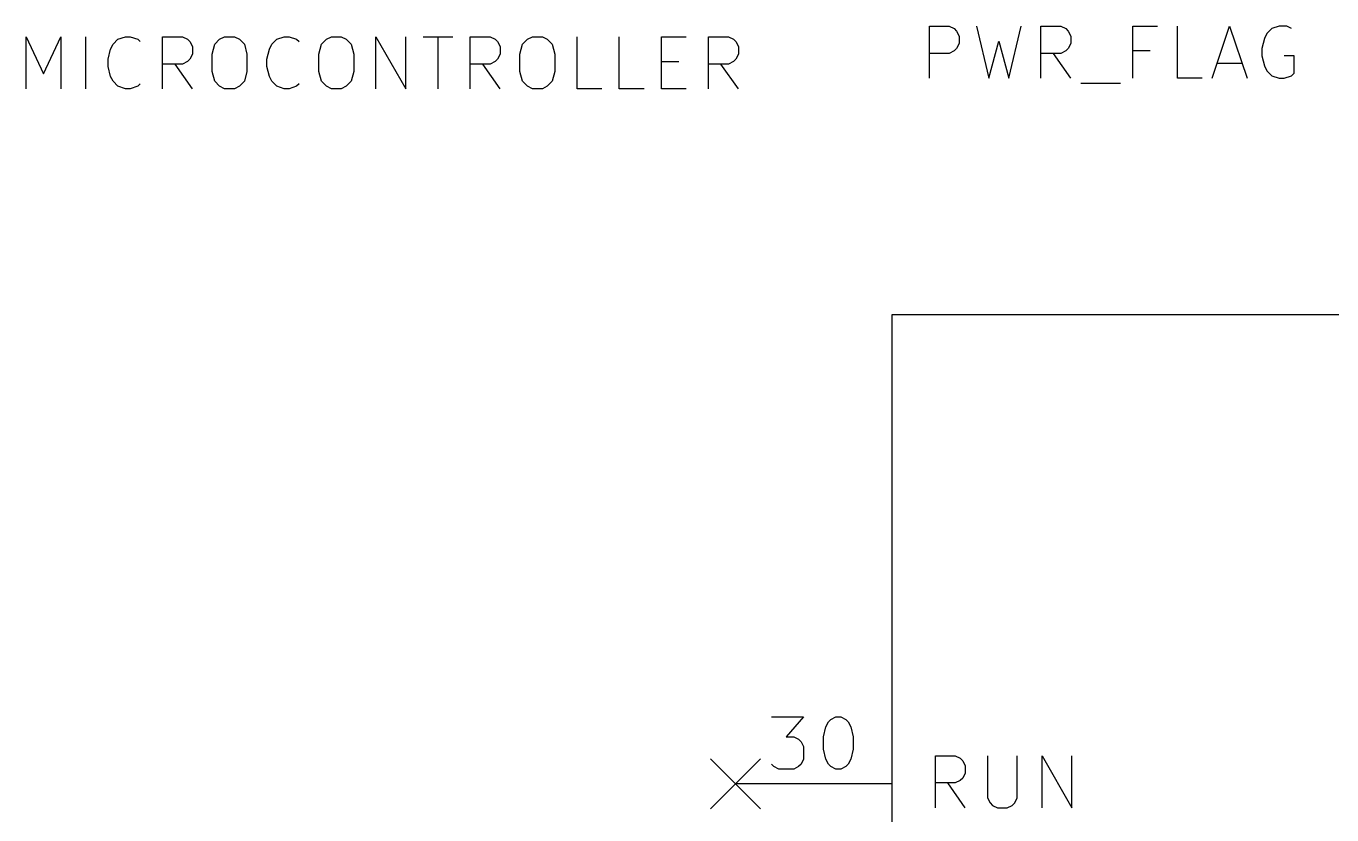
# Model space of a CAD drawing. Header units: inches. Extents: x 0.4 to 11.3, y -7.9 to -0.4.
# Drawn here: x 4.17 to 5.422, y -2.78 to -2.023 of the extents above; entities that cross this region are included whole.
import ezdxf

# ---------------------------------------------------------------- set-up
doc = ezdxf.new("R2010")
doc.units = ezdxf.units.IN
doc.header["$MEASUREMENT"] = 0
for name, color, linetype in [('BLUE', 174, 'CONTINUOUS'), ('GREENSIXTYFIVE', 129, 'CONTINUOUS'), ('LIGHTBLUE', 172, 'CONTINUOUS'), ('LIGHTRED', 12, 'CONTINUOUS'), ('RED', 14, 'CONTINUOUS'), ('WHITE', 250, 'CONTINUOUS')]:
    doc.layers.add(name, color=color, linetype=linetype)

msp = doc.modelspace()

# ---------------------------------------------------------------- linework, layer by layer
at = {"layer": 'BLUE', "linetype": 'CONTINUOUS'}
for p, q in [((4.826, -2.726), (4.874, -2.774)), ((4.874, -2.726), (4.826, -2.774))]:
    msp.add_line(p, q, dxfattribs=at)
at = {"layer": 'GREENSIXTYFIVE', "linetype": 'CONTINUOUS'}
for p, q in [((5.0361, -2.0728), (5.0361, -2.0228)), ((5.0361, -2.0228), (5.0551, -2.0228)), ((5.0551, -2.0228), (5.0599, -2.0252)), ((5.0599, -2.0252), (5.0623, -2.0276)), ((5.0623, -2.0276), (5.0647, -2.0323)), ((5.0813, -2.0228), (5.0932, -2.0728)), ((5.1123, -2.0728), (5.1242, -2.0228)), ((5.1432, -2.0728), (5.1432, -2.0228)), ((5.1432, -2.0228), (5.1623, -2.0228)), ((5.1623, -2.0228), (5.167, -2.0252)), ((5.167, -2.0252), (5.1694, -2.0276)), ((5.1694, -2.0276), (5.1718, -2.0323)), ((5.2313, -2.0728), (5.2313, -2.0228)), ((5.2313, -2.0228), (5.2551, -2.0228)), ((5.2742, -2.0728), (5.2742, -2.0228)), ((5.3075, -2.0728), (5.3242, -2.0228)), ((5.3242, -2.0228), (5.3409, -2.0728)), ((5.3647, -2.0252), (5.3599, -2.0299)), ((5.3718, -2.0228), (5.3647, -2.0252)), ((5.379, -2.0228), (5.3718, -2.0228)), ((5.3837, -2.0252), (5.379, -2.0228)), ((5.0647, -2.0395), (5.0623, -2.0442)), ((5.0647, -2.0323), (5.0647, -2.0395)), ((5.0932, -2.0728), (5.1028, -2.0371)), ((5.1028, -2.0371), (5.1123, -2.0728)), ((5.1718, -2.0395), (5.1694, -2.0442)), ((5.1718, -2.0323), (5.1718, -2.0395)), ((5.3575, -2.0347), (5.3551, -2.0442)), ((5.3599, -2.0299), (5.3575, -2.0347)), ((5.0551, -2.049), (5.0361, -2.049)), ((5.0599, -2.0466), (5.0551, -2.049)), ((5.0623, -2.0442), (5.0599, -2.0466)), ((5.1623, -2.049), (5.1432, -2.049)), ((5.1718, -2.0728), (5.1551, -2.049)), ((5.167, -2.0466), (5.1623, -2.049)), ((5.1694, -2.0442), (5.167, -2.0466)), ((5.248, -2.0466), (5.2313, -2.0466)), ((5.3551, -2.0442), (5.3551, -2.0514)), ((5.3551, -2.0514), (5.3575, -2.0609)), ((5.3861, -2.0514), (5.3766, -2.0514)), ((5.3861, -2.068), (5.3861, -2.0514)), ((5.3123, -2.0585), (5.3361, -2.0585)), ((5.3575, -2.0609), (5.3599, -2.0657)), ((5.3599, -2.0657), (5.3647, -2.0704)), ((5.1813, -2.0776), (5.2194, -2.0776)), ((5.298, -2.0728), (5.2742, -2.0728)), ((5.3647, -2.0704), (5.3718, -2.0728)), ((5.3718, -2.0728), (5.3766, -2.0728)), ((5.3766, -2.0728), (5.3837, -2.0704)), ((5.3837, -2.0704), (5.3861, -2.068)), ((5.0419, -2.7731), (5.0419, -2.7231)), ((5.0419, -2.7231), (5.0609, -2.7231)), ((5.0419, -2.7731), (5.0419, -2.7231)), ((5.0419, -2.7231), (5.0609, -2.7231)), ((5.0609, -2.7231), (5.0657, -2.7255)), ((5.0609, -2.7231), (5.0657, -2.7255)), ((5.0657, -2.7255), (5.0681, -2.7279)), ((5.0657, -2.7255), (5.0681, -2.7279)), ((5.0681, -2.7279), (5.0705, -2.7327)), ((5.0681, -2.7279), (5.0705, -2.7327)), ((5.0919, -2.7231), (5.0919, -2.7636)), ((5.0919, -2.7231), (5.0919, -2.7636)), ((5.1205, -2.7636), (5.1205, -2.7231)), ((5.1205, -2.7636), (5.1205, -2.7231)), ((5.1443, -2.7731), (5.1443, -2.7231)), ((5.1443, -2.7231), (5.1729, -2.7731)), ((5.1443, -2.7731), (5.1443, -2.7231)), ((5.1443, -2.7231), (5.1729, -2.7731)), ((5.1729, -2.7731), (5.1729, -2.7231)), ((5.1729, -2.7731), (5.1729, -2.7231)), ((5.0705, -2.7398), (5.0681, -2.7446)), ((5.0705, -2.7398), (5.0681, -2.7446)), ((5.0705, -2.7327), (5.0705, -2.7398)), ((5.0705, -2.7327), (5.0705, -2.7398)), ((5.0609, -2.7493), (5.0419, -2.7493)), ((5.0609, -2.7493), (5.0419, -2.7493)), ((5.0705, -2.7731), (5.0538, -2.7493)), ((5.0705, -2.7731), (5.0538, -2.7493)), ((5.0657, -2.7469), (5.0609, -2.7493)), ((5.0657, -2.7469), (5.0609, -2.7493)), ((5.0681, -2.7446), (5.0657, -2.7469)), ((5.0681, -2.7446), (5.0657, -2.7469)), ((5.0919, -2.7636), (5.0943, -2.7684)), ((5.0919, -2.7636), (5.0943, -2.7684)), ((5.0943, -2.7684), (5.0967, -2.7708)), ((5.0943, -2.7684), (5.0967, -2.7708)), ((5.1157, -2.7708), (5.1181, -2.7684)), ((5.1157, -2.7708), (5.1181, -2.7684)), ((5.1181, -2.7684), (5.1205, -2.7636)), ((5.1181, -2.7684), (5.1205, -2.7636)), ((5.0967, -2.7708), (5.1014, -2.7731)), ((5.0967, -2.7708), (5.1014, -2.7731)), ((5.1014, -2.7731), (5.1109, -2.7731)), ((5.1014, -2.7731), (5.1109, -2.7731)), ((5.1109, -2.7731), (5.1157, -2.7708)), ((5.1109, -2.7731), (5.1157, -2.7708))]:
    msp.add_line(p, q, dxfattribs=at)
at = {"layer": 'LIGHTBLUE', "linetype": 'CONTINUOUS'}
for p, q in [((4.1695, -2.083), (4.1695, -2.033)), ((4.1695, -2.033), (4.1862, -2.0687)), ((4.1862, -2.0687), (4.2029, -2.033)), ((4.2029, -2.033), (4.2029, -2.083)), ((4.2267, -2.083), (4.2267, -2.033)), ((4.2505, -2.0449), (4.2529, -2.0401)), ((4.2529, -2.0401), (4.2576, -2.0353)), ((4.2576, -2.0353), (4.2648, -2.033)), ((4.2648, -2.033), (4.2695, -2.033)), ((4.2695, -2.033), (4.2767, -2.0353)), ((4.2767, -2.0353), (4.279, -2.0377)), ((4.3005, -2.083), (4.3005, -2.033)), ((4.3005, -2.033), (4.3195, -2.033)), ((4.3195, -2.033), (4.3243, -2.0353)), ((4.3243, -2.0353), (4.3267, -2.0377)), ((4.3267, -2.0377), (4.329, -2.0425)), ((4.3481, -2.0496), (4.3505, -2.0401)), ((4.3505, -2.0401), (4.3552, -2.0353)), ((4.3552, -2.0353), (4.36, -2.033)), ((4.36, -2.033), (4.3695, -2.033)), ((4.3695, -2.033), (4.3743, -2.0353)), ((4.3743, -2.0353), (4.379, -2.0401)), ((4.379, -2.0401), (4.3814, -2.0496)), ((4.4029, -2.0449), (4.4052, -2.0401)), ((4.4052, -2.0401), (4.41, -2.0353)), ((4.41, -2.0353), (4.4171, -2.033)), ((4.4171, -2.033), (4.4219, -2.033)), ((4.4219, -2.033), (4.429, -2.0353)), ((4.429, -2.0353), (4.4314, -2.0377)), ((4.4505, -2.0496), (4.4529, -2.0401)), ((4.4529, -2.0401), (4.4576, -2.0353)), ((4.4576, -2.0353), (4.4624, -2.033)), ((4.4624, -2.033), (4.4719, -2.033)), ((4.4719, -2.033), (4.4767, -2.0353)), ((4.4767, -2.0353), (4.4814, -2.0401)), ((4.4814, -2.0401), (4.4838, -2.0496)), ((4.5052, -2.083), (4.5052, -2.033)), ((4.5052, -2.033), (4.5338, -2.083)), ((4.5338, -2.083), (4.5338, -2.033)), ((4.5505, -2.033), (4.579, -2.033)), ((4.5648, -2.083), (4.5648, -2.033)), ((4.5957, -2.083), (4.5957, -2.033)), ((4.5957, -2.033), (4.6148, -2.033)), ((4.6148, -2.033), (4.6195, -2.0353)), ((4.6195, -2.0353), (4.6219, -2.0377)), ((4.6219, -2.0377), (4.6243, -2.0425)), ((4.6433, -2.0496), (4.6457, -2.0401)), ((4.6457, -2.0401), (4.6505, -2.0353)), ((4.6505, -2.0353), (4.6552, -2.033)), ((4.6552, -2.033), (4.6648, -2.033)), ((4.6648, -2.033), (4.6695, -2.0353)), ((4.6695, -2.0353), (4.6743, -2.0401)), ((4.6743, -2.0401), (4.6767, -2.0496)), ((4.6981, -2.083), (4.6981, -2.033)), ((4.7386, -2.083), (4.7386, -2.033)), ((4.779, -2.083), (4.779, -2.033)), ((4.779, -2.033), (4.8029, -2.033)), ((4.8243, -2.083), (4.8243, -2.033)), ((4.8243, -2.033), (4.8433, -2.033)), ((4.8433, -2.033), (4.8481, -2.0353)), ((4.8481, -2.0353), (4.8505, -2.0377)), ((4.8505, -2.0377), (4.8529, -2.0425)), ((4.2481, -2.0544), (4.2505, -2.0449)), ((4.2481, -2.0615), (4.2481, -2.0544)), ((4.3267, -2.0544), (4.3243, -2.0568)), ((4.329, -2.0496), (4.3267, -2.0544)), ((4.329, -2.0425), (4.329, -2.0496)), ((4.3481, -2.0663), (4.3481, -2.0496)), ((4.3814, -2.0496), (4.3814, -2.0663)), ((4.4005, -2.0544), (4.4029, -2.0449)), ((4.4005, -2.0615), (4.4005, -2.0544)), ((4.4505, -2.0663), (4.4505, -2.0496)), ((4.4838, -2.0496), (4.4838, -2.0663)), ((4.6219, -2.0544), (4.6195, -2.0568)), ((4.6243, -2.0496), (4.6219, -2.0544)), ((4.6243, -2.0425), (4.6243, -2.0496)), ((4.6433, -2.0663), (4.6433, -2.0496)), ((4.6767, -2.0496), (4.6767, -2.0663)), ((4.8505, -2.0544), (4.8481, -2.0568)), ((4.8529, -2.0496), (4.8505, -2.0544)), ((4.8529, -2.0425), (4.8529, -2.0496)), ((4.2505, -2.0711), (4.2481, -2.0615)), ((4.3195, -2.0592), (4.3005, -2.0592)), ((4.329, -2.083), (4.3124, -2.0592)), ((4.3243, -2.0568), (4.3195, -2.0592)), ((4.3505, -2.0758), (4.3481, -2.0663)), ((4.3814, -2.0663), (4.379, -2.0758)), ((4.4029, -2.0711), (4.4005, -2.0615)), ((4.4529, -2.0758), (4.4505, -2.0663)), ((4.4838, -2.0663), (4.4814, -2.0758)), ((4.6148, -2.0592), (4.5957, -2.0592)), ((4.6243, -2.083), (4.6076, -2.0592)), ((4.6195, -2.0568), (4.6148, -2.0592)), ((4.6457, -2.0758), (4.6433, -2.0663)), ((4.6767, -2.0663), (4.6743, -2.0758)), ((4.779, -2.0568), (4.7957, -2.0568)), ((4.8433, -2.0592), (4.8243, -2.0592)), ((4.8529, -2.083), (4.8362, -2.0592)), ((4.8481, -2.0568), (4.8433, -2.0592)), ((4.2529, -2.0758), (4.2505, -2.0711)), ((4.2576, -2.0806), (4.2529, -2.0758)), ((4.279, -2.0782), (4.2767, -2.0806)), ((4.3552, -2.0806), (4.3505, -2.0758)), ((4.379, -2.0758), (4.3743, -2.0806)), ((4.4052, -2.0758), (4.4029, -2.0711)), ((4.41, -2.0806), (4.4052, -2.0758)), ((4.4314, -2.0782), (4.429, -2.0806)), ((4.4576, -2.0806), (4.4529, -2.0758)), ((4.4814, -2.0758), (4.4767, -2.0806)), ((4.6505, -2.0806), (4.6457, -2.0758)), ((4.6743, -2.0758), (4.6695, -2.0806)), ((4.2648, -2.083), (4.2576, -2.0806)), ((4.2695, -2.083), (4.2648, -2.083)), ((4.2767, -2.0806), (4.2695, -2.083)), ((4.36, -2.083), (4.3552, -2.0806)), ((4.3695, -2.083), (4.36, -2.083)), ((4.3743, -2.0806), (4.3695, -2.083)), ((4.4171, -2.083), (4.41, -2.0806)), ((4.4219, -2.083), (4.4171, -2.083)), ((4.429, -2.0806), (4.4219, -2.083)), ((4.4624, -2.083), (4.4576, -2.0806)), ((4.4719, -2.083), (4.4624, -2.083)), ((4.4767, -2.0806), (4.4719, -2.083)), ((4.6552, -2.083), (4.6505, -2.0806)), ((4.6648, -2.083), (4.6552, -2.083)), ((4.6695, -2.0806), (4.6648, -2.083)), ((4.7219, -2.083), (4.6981, -2.083)), ((4.7624, -2.083), (4.7386, -2.083)), ((4.8029, -2.083), (4.779, -2.083))]:
    msp.add_line(p, q, dxfattribs=at)
at = {"layer": 'LIGHTRED', "linetype": 'CONTINUOUS'}
for p, q in [((4.8845, -2.6859), (4.9155, -2.6859)), ((4.8845, -2.6859), (4.9155, -2.6859)), ((4.9155, -2.6859), (4.8988, -2.7049)), ((4.9155, -2.6859), (4.8988, -2.7049)), ((4.9369, -2.6954), (4.9393, -2.6906)), ((4.9369, -2.6954), (4.9393, -2.6906)), ((4.9393, -2.6906), (4.9417, -2.6883)), ((4.9393, -2.6906), (4.9417, -2.6883)), ((4.9417, -2.6883), (4.9464, -2.6859)), ((4.9417, -2.6883), (4.9464, -2.6859)), ((4.9464, -2.6859), (4.9512, -2.6859)), ((4.9464, -2.6859), (4.9512, -2.6859)), ((4.9512, -2.6859), (4.9559, -2.6883)), ((4.9512, -2.6859), (4.9559, -2.6883)), ((4.9559, -2.6883), (4.9583, -2.6906)), ((4.9559, -2.6883), (4.9583, -2.6906)), ((4.9583, -2.6906), (4.9607, -2.6954)), ((4.9583, -2.6906), (4.9607, -2.6954)), ((4.8988, -2.7049), (4.906, -2.7049)), ((4.8988, -2.7049), (4.906, -2.7049)), ((4.906, -2.7049), (4.9107, -2.7073)), ((4.906, -2.7049), (4.9107, -2.7073)), ((4.9345, -2.7049), (4.9369, -2.6954)), ((4.9345, -2.7049), (4.9369, -2.6954)), ((4.9345, -2.7168), (4.9345, -2.7049)), ((4.9345, -2.7168), (4.9345, -2.7049)), ((4.9607, -2.6954), (4.9631, -2.7049)), ((4.9607, -2.6954), (4.9631, -2.7049)), ((4.9631, -2.7049), (4.9631, -2.7168)), ((4.9631, -2.7049), (4.9631, -2.7168)), ((4.9107, -2.7073), (4.9131, -2.7097)), ((4.9107, -2.7073), (4.9131, -2.7097)), ((4.9131, -2.7097), (4.9155, -2.7144)), ((4.9131, -2.7097), (4.9155, -2.7144)), ((4.9155, -2.7144), (4.9155, -2.7264)), ((4.9155, -2.7144), (4.9155, -2.7264)), ((4.9369, -2.7264), (4.9345, -2.7168)), ((4.9369, -2.7264), (4.9345, -2.7168)), ((4.9631, -2.7168), (4.9607, -2.7264)), ((4.9631, -2.7168), (4.9607, -2.7264)), ((4.9155, -2.7264), (4.9131, -2.7311)), ((4.9155, -2.7264), (4.9131, -2.7311)), ((4.9393, -2.7311), (4.9369, -2.7264)), ((4.9393, -2.7311), (4.9369, -2.7264)), ((4.9607, -2.7264), (4.9583, -2.7311)), ((4.9607, -2.7264), (4.9583, -2.7311)), ((4.8869, -2.7335), (4.8845, -2.7311)), ((4.8869, -2.7335), (4.8845, -2.7311)), ((4.8917, -2.7359), (4.8869, -2.7335)), ((4.8917, -2.7359), (4.8869, -2.7335)), ((4.906, -2.7359), (4.8917, -2.7359)), ((4.906, -2.7359), (4.8917, -2.7359)), ((4.9107, -2.7335), (4.906, -2.7359)), ((4.9107, -2.7335), (4.906, -2.7359)), ((4.9131, -2.7311), (4.9107, -2.7335)), ((4.9131, -2.7311), (4.9107, -2.7335)), ((4.9417, -2.7335), (4.9393, -2.7311)), ((4.9417, -2.7335), (4.9393, -2.7311)), ((4.9464, -2.7359), (4.9417, -2.7335)), ((4.9464, -2.7359), (4.9417, -2.7335)), ((4.9512, -2.7359), (4.9464, -2.7359)), ((4.9512, -2.7359), (4.9464, -2.7359)), ((4.9559, -2.7335), (4.9512, -2.7359)), ((4.9559, -2.7335), (4.9512, -2.7359)), ((4.9583, -2.7311), (4.9559, -2.7335)), ((4.9583, -2.7311), (4.9559, -2.7335))]:
    msp.add_line(p, q, dxfattribs=at)
at = {"layer": 'RED', "linetype": 'CONTINUOUS'}
for p, q in [((5, -2.3), (5, -4.9)), ((6.5, -2.3), (5, -2.3)), ((5, -2.75), (4.85, -2.75)), ((5, -2.75), (4.85, -2.75))]:
    msp.add_line(p, q, dxfattribs=at)
at = {"layer": 'WHITE', "linetype": 'CONTINUOUS'}
for p, q in [((5, -2.3), (5, -4.9)), ((6.5, -2.3), (5, -2.3))]:
    msp.add_line(p, q, dxfattribs=at)

doc.saveas('drawing.dxf')
